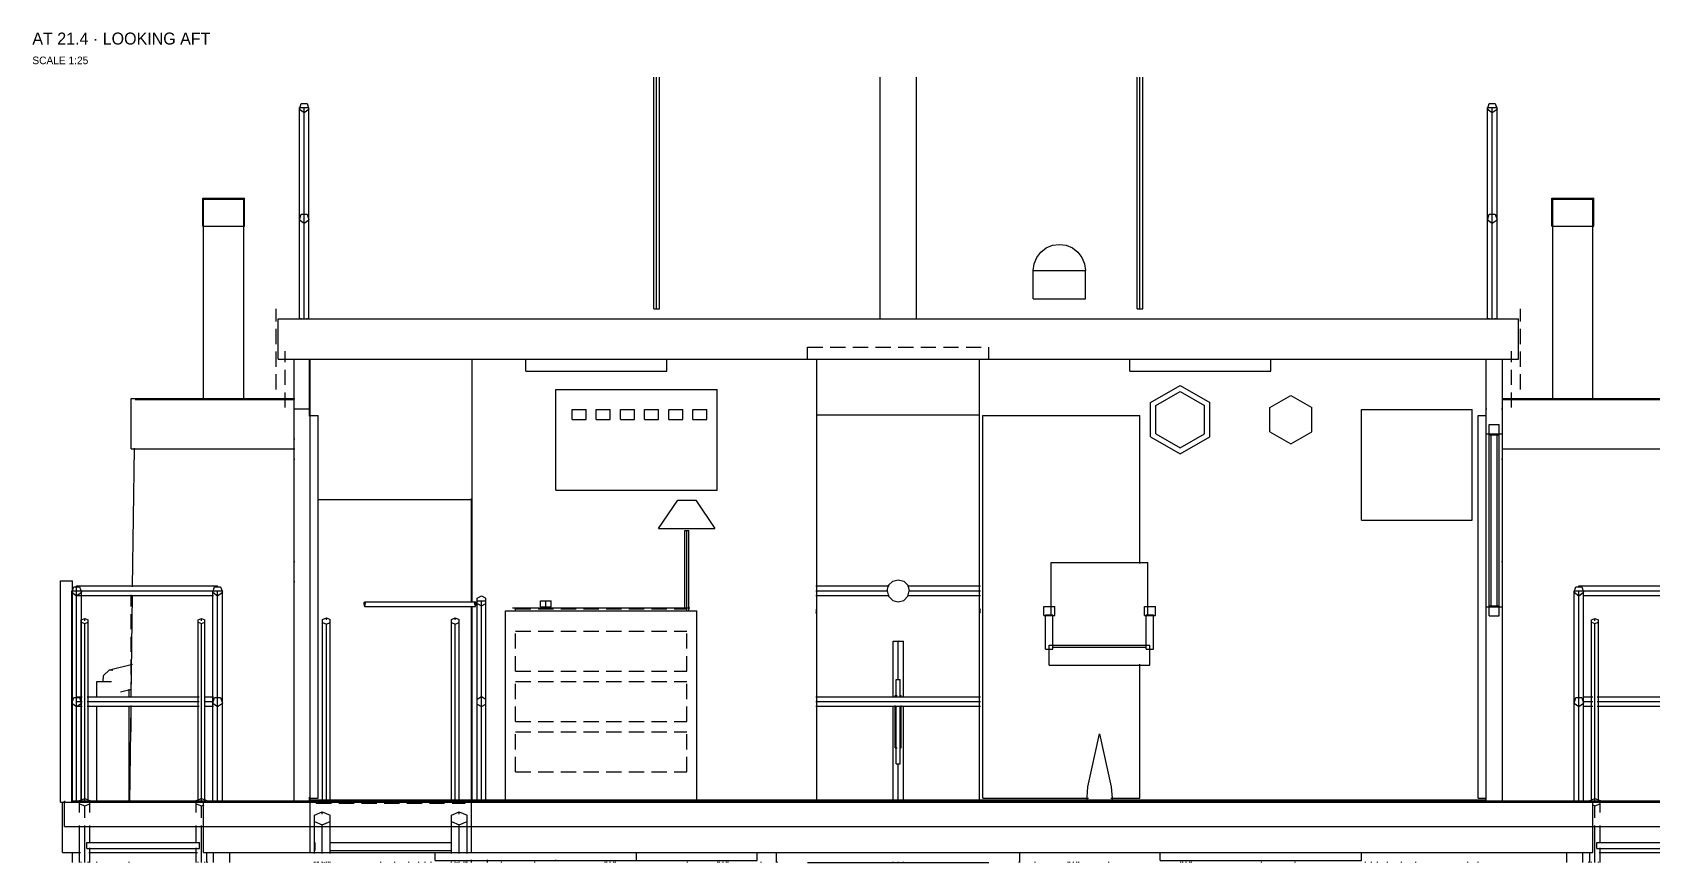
# Model space of a CAD drawing. Extents: x 5 to 836, y 5 to 589.
# Drawn here: x 230 to 551.6, y 213 to 377.9 of the extents above; entities that cross this region are included whole.
import ezdxf

# ---------------------------------------------------------------- set-up
doc = ezdxf.new("R2010")
doc.units = 0
doc.linetypes.add('DASHED', pattern=[4.5, 3, -1.5])
for name, color, linetype in [('CUT', 7, 'CONTINUOUS'), ('DETAIL', 8, 'CONTINUOUS'), ('MARKING', 4, 'DASHED'), ('OUTLINE', 7, 'CONTINUOUS'), ('TEXT', 7, 'CONTINUOUS')]:
    doc.layers.add(name, color=color, linetype=linetype)

msp = doc.modelspace()

# ---------------------------------------------------------------- linework, layer by layer
at = {"layer": 'CUT'}
for p, q in [((283.05, 362.69), (283.41, 363.81)), ((283.41, 363.81), (284.59, 363.81)), ((284.59, 363.81), (284.95, 362.69)), ((519.05, 362.69), (519.41, 363.81)), ((519.41, 363.81), (520.59, 363.81)), ((520.59, 363.81), (520.95, 362.69)), ((283.05, 362.69), (284, 362)), ((284, 362), (284.95, 362.69)), ((519.05, 362.69), (520, 362)), ((520, 362), (520.95, 362.69)), ((283.05, 340.69), (283.41, 341.81)), ((283.41, 341.81), (284.59, 341.81)), ((284.59, 341.81), (284.95, 340.69)), ((519.05, 340.69), (519.41, 341.81)), ((519.41, 341.81), (520.59, 341.81)), ((520.59, 341.81), (520.95, 340.69)), ((283.05, 340.69), (284, 340)), ((284, 340), (284.95, 340.69)), ((519.05, 340.69), (520, 340)), ((520, 340), (520.95, 340.69)), ((278.8, 313), (278.8, 321)), ((278.8, 321), (525.2, 321)), ((525.2, 313), (525.2, 321)), ((278.8, 313), (525.2, 313)), ((282, 225), (282, 313)), ((285.2, 220.2), (285.2, 313)), ((328, 310.6), (328, 313)), ((356, 310.6), (356, 313)), ((448, 310.6), (448, 313)), ((476, 310.6), (476, 313)), ((518.8, 298.16), (518.8, 313)), ((522, 298.16), (522, 313)), ((328, 310.6), (356, 310.6)), ((448, 310.6), (476, 310.6)), ((285.2, 301.8), (286.8, 301.8)), ((286.8, 225.8), (286.8, 301.8)), ((519.4, 298), (519.4, 300)), ((519.4, 300), (521.4, 300)), ((521.4, 298), (521.4, 300)), ((518.8, 298.16), (522, 298.16)), ((519.4, 298), (521.4, 298)), ((519.8, 264), (519.8, 298)), ((521, 264), (521, 298)), ((235.6, 269), (238, 269)), ((235.6, 225), (235.6, 269)), ((238, 225), (238, 269)), ((399.8, 267), (400.09, 268.1)), ((399.8, 267), (400.09, 265.9)), ((400.09, 268.1), (400.9, 268.91)), ((400.9, 268.91), (402, 269.2)), ((402, 269.2), (403.1, 268.91)), ((403.1, 268.91), (403.91, 268.1)), ((403.91, 268.1), (404.2, 267)), ((403.91, 265.9), (404.2, 267)), ((400.09, 265.9), (400.9, 265.09)), ((400.9, 265.09), (402, 264.8)), ((402, 264.8), (403.1, 265.09)), ((403.1, 265.09), (403.91, 265.9)), ((430.9, 262.1), (430.9, 263.9)), ((430.9, 263.9), (433.1, 263.9)), ((433.1, 262.1), (433.1, 263.9)), ((450.9, 263.9), (453.1, 263.9)), ((450.9, 262.1), (450.9, 263.9)), ((453.1, 262.1), (453.1, 263.9)), ((518.8, 225), (518.8, 263.84)), ((518.8, 263.84), (522, 263.84)), ((519.4, 264), (521.4, 264)), ((519.4, 262), (519.4, 264)), ((521.4, 262), (521.4, 264)), ((522, 225), (522, 263.84)), ((430.9, 262.1), (433.1, 262.1)), ((450.9, 262.1), (453.1, 262.1)), ((519.4, 262), (521.4, 262)), ((432, 252.2), (432, 256.2)), ((432, 256.2), (452, 256.2)), ((452, 252.2), (452, 256.2)), ((432, 252.2), (452, 252.2)), ((439.69, 228.08), (442, 238.6)), ((442, 238.6), (444.31, 228.08)), ((238, 225.24), (566, 225.24)), ((285.2, 225.8), (286.8, 225.8)), ((285.2, 225.48), (518.8, 225.48)), ((285.2, 225.28), (518.8, 225.28)), ((317.2, 220.2), (317.2, 225.24)), ((320.4, 225.28), (320.4, 225.48)), ((439.44, 225), (439.69, 228.08)), ((444.31, 228.08), (444.56, 225)), ((235.6, 225), (568.4, 225)), ((236.4, 220.2), (236.4, 225)), ((238, 225.04), (566, 225.04)), ((264, 215), (264, 225)), ((540, 215), (540, 225)), ((236.4, 220.2), (567.6, 220.2)), ((264, 215), (540, 215)), ((266, 213), (266, 215)), ((269.2, 213), (269.2, 215)), ((534.8, 213), (534.8, 215)), ((538, 213), (538, 215))]:
    msp.add_line(p, q, dxfattribs=at)
at = {"layer": 'DETAIL'}
for p, q in [((353.44, 323), (353.44, 369)), ((354, 323), (354, 369)), ((354.56, 323), (354.56, 369)), ((449.44, 323), (449.44, 369)), ((450, 323), (450, 369)), ((450.56, 323), (450.56, 369)), ((283.05, 362.69), (283.41, 363.81)), ((283.41, 363.81), (284.59, 363.81)), ((284.59, 363.81), (284.95, 362.69)), ((519.05, 362.69), (519.41, 363.81)), ((519.41, 363.81), (520.59, 363.81)), ((520.59, 363.81), (520.95, 362.69)), ((283.05, 363), (284.95, 363)), ((283.05, 321), (283.05, 363)), ((283.05, 362.69), (283.15, 362.61)), ((283.41, 362.86), (283.41, 363)), ((284, 321), (284, 363)), ((284.59, 362.86), (284.59, 363)), ((284.85, 362.61), (284.95, 362.69)), ((284.95, 321), (284.95, 363)), ((519.05, 363), (520.95, 363)), ((519.05, 321), (519.05, 363)), ((519.05, 362.69), (519.15, 362.61)), ((519.41, 362.86), (519.41, 363)), ((520, 321), (520, 363)), ((520.59, 362.86), (520.59, 363)), ((520.85, 362.61), (520.95, 362.69)), ((520.95, 321), (520.95, 363)), ((263.84, 345), (272.16, 345)), ((264, 344.8), (272, 344.8)), ((531.84, 345), (540.16, 345)), ((532, 344.8), (540, 344.8)), ((283.05, 340.69), (283.17, 341.06)), ((284.83, 341.06), (284.95, 340.69)), ((519.05, 340.69), (519.17, 341.06)), ((520.83, 341.06), (520.95, 340.69)), ((263.84, 339.4), (272.16, 339.4)), ((283.05, 340.69), (283.15, 340.61)), ((284.85, 340.61), (284.95, 340.69)), ((519.05, 340.69), (519.15, 340.61)), ((520.85, 340.61), (520.95, 340.69)), ((531.84, 339.4), (540.16, 339.4)), ((428.8, 330.6), (439.2, 330.6)), ((428.8, 325), (439.2, 325)), ((353.44, 323), (354.56, 323)), ((449.44, 323), (450.56, 323)), ((278.8, 313), (278.8, 321)), ((278.8, 321), (525.2, 321)), ((283.41, 321), (283.41, 321.14)), ((284.59, 321), (284.59, 321.14)), ((519.41, 321), (519.41, 321.14)), ((520.59, 321), (520.59, 321.14)), ((525.2, 313), (525.2, 321)), ((278.8, 313), (525.2, 313)), ((282, 225), (282, 313)), ((285.04, 301.67), (285.04, 313)), ((285.2, 215), (285.2, 313)), ((317.2, 312.86), (317.2, 313)), ((317.36, 264.73), (317.36, 313)), ((320.4, 312.86), (320.4, 313)), ((321.84, 312.86), (321.84, 313)), ((328, 310.6), (328, 313)), ((354.16, 312.86), (354.16, 313)), ((356, 310.6), (356, 313)), ((380.8, 312.86), (380.8, 313)), ((384, 312.86), (384, 313)), ((385.84, 225), (385.84, 313)), ((418.16, 225), (418.16, 313)), ((420, 312.86), (420, 313)), ((423.2, 312.86), (423.2, 313)), ((448, 310.6), (448, 313)), ((449.84, 312.86), (449.84, 313)), ((476, 310.6), (476, 313)), ((482.16, 312.86), (482.16, 313)), ((518.8, 225), (518.8, 313)), ((522, 225), (522, 313)), ((328, 310.6), (356, 310.6)), ((448, 310.6), (476, 310.6)), ((334, 287), (334, 307)), ((334, 307), (366, 307)), ((366, 287), (366, 307)), ((452.11, 304.4), (458, 307.8)), ((453.15, 303.8), (458, 306.6)), ((458, 307.8), (463.89, 304.4)), ((458, 306.6), (462.85, 303.8)), ((475.84, 303.4), (480, 305.8)), ((480, 305.8), (484.16, 303.4)), ((249.6, 305.2), (282.11, 305.2)), ((250.4, 305), (282.08, 305)), ((282, 303.16), (285.2, 303.16)), ((452.11, 297.6), (452.11, 304.4)), ((453.15, 298.2), (453.15, 303.8)), ((462.85, 298.2), (462.85, 303.8)), ((463.89, 297.6), (463.89, 304.4)), ((475.84, 298.6), (475.84, 303.4)), ((484.16, 298.6), (484.16, 303.4)), ((494, 281), (494, 303)), ((494, 303), (516, 303)), ((516, 281), (516, 303)), ((518.8, 303.16), (518.94, 303.16)), ((521.86, 303.16), (522, 303.16)), ((521.89, 305.2), (554.4, 305.2)), ((521.92, 305), (553.6, 305)), ((285.2, 301.8), (286.8, 301.8)), ((286.8, 225.8), (286.8, 301.8)), ((385.84, 301.96), (418.16, 301.96)), ((418.8, 301.8), (450, 301.8)), ((418.8, 225.8), (418.8, 301.8)), ((450, 272.41), (450, 301.8)), ((517.2, 225.8), (517.2, 301.8)), ((517.2, 301.8), (518.8, 301.8)), ((519.4, 300), (521.4, 300)), ((519.41, 262), (519.41, 300)), ((521.4, 262), (521.4, 300)), ((282, 297.16), (282.14, 297.16)), ((452.11, 297.6), (458, 294.2)), ((453.15, 298.2), (458, 295.4)), ((458, 295.4), (462.85, 298.2)), ((458, 294.2), (463.89, 297.6)), ((475.84, 298.6), (480, 296.2)), ((480, 296.2), (484.16, 298.6)), ((518.8, 298.16), (522, 298.16)), ((519.4, 298), (521.4, 298)), ((519.8, 264), (519.8, 298)), ((521, 264), (521, 298)), ((249.6, 295.2), (282.11, 295.2)), ((282, 293.16), (282.14, 293.16)), ((521.86, 293.16), (522, 293.16)), ((521.89, 295.2), (554.4, 295.2)), ((334, 287), (366, 287)), ((286.72, 285.16), (317.36, 285.16)), ((317.2, 264.73), (317.2, 285.3)), ((358.2, 285), (361.8, 285)), ((494, 281), (516, 281)), ((354.4, 279.4), (365.6, 279.4)), ((359.58, 279), (360.42, 279)), ((359.58, 263.28), (359.58, 279)), ((360, 263), (360, 279)), ((360.42, 263), (360.42, 279)), ((282, 272.84), (282.14, 272.84)), ((432.4, 262.05), (432.4, 272.6)), ((432.4, 272.6), (451.6, 272.6)), ((451.6, 262.05), (451.6, 272.6)), ((521.86, 272.84), (522, 272.84)), ((235.6, 269), (238, 269)), ((235.6, 225), (235.6, 269)), ((237.85, 266.69), (238.21, 267.81)), ((237.85, 267), (267.75, 267)), ((237.85, 225), (237.85, 267)), ((238, 225), (238, 269)), ((238.21, 267.81), (239.39, 267.81)), ((238.8, 267.95), (266.8, 267.95)), ((238.8, 225), (238.8, 267.95)), ((239.39, 267.81), (239.75, 266.69)), ((239.75, 225.28), (239.75, 267)), ((265.85, 266.69), (266.21, 267.81)), ((265.85, 225), (265.85, 267)), ((266.21, 267.81), (267.39, 267.81)), ((266.8, 267.68), (266.8, 267.95)), ((266.8, 225), (266.8, 267)), ((267.39, 267.81), (267.75, 266.69)), ((267.75, 225), (267.75, 267)), ((282, 268.84), (282.14, 268.84)), ((385.65, 267.95), (400.18, 267.95)), ((385.65, 267), (399.9, 267)), ((399.8, 267), (400.09, 268.1)), ((399.8, 267), (400.09, 265.9)), ((400.09, 268.1), (400.9, 268.91)), ((400.9, 268.91), (402, 269.2)), ((402, 269.2), (403.1, 268.91)), ((403.1, 268.91), (403.91, 268.1)), ((403.82, 267.95), (418.35, 267.95)), ((403.91, 268.1), (404.2, 267)), ((403.91, 265.9), (404.2, 267)), ((404.1, 267), (418.35, 267)), ((536.25, 266.69), (536.61, 267.81)), ((536.25, 267), (566.15, 267)), ((536.25, 225), (536.25, 267)), ((536.61, 267.81), (537.79, 267.81)), ((537.2, 267.95), (565.2, 267.95)), ((537.2, 267.68), (537.2, 267.95)), ((537.2, 225), (537.2, 267)), ((537.79, 267.81), (538.15, 266.69)), ((538.15, 225), (538.15, 267)), ((237.85, 266.69), (238.8, 266)), ((238.8, 266), (239.75, 266.69)), ((238.8, 266.05), (265.96, 266.05)), ((265.85, 266.69), (266.8, 266)), ((266.8, 266), (267.75, 266.69)), ((295.89, 264.24), (295.9, 264.61)), ((295.89, 264.24), (295.94, 263.95)), ((295.9, 264.61), (295.97, 264.83)), ((295.94, 263.95), (296.03, 263.89)), ((295.97, 264.83), (296.06, 264.77)), ((296.03, 263.89), (296.1, 264.11)), ((296.06, 264.77), (296.11, 264.48)), ((296.1, 264.11), (296.11, 264.48)), ((317.2, 225.28), (317.2, 263.89)), ((317.36, 225), (317.36, 263.89)), ((317.89, 264.24), (317.9, 264.61)), ((317.89, 264.24), (317.94, 263.95)), ((317.9, 264.61), (317.97, 264.83)), ((317.94, 263.95), (318.03, 263.89)), ((317.97, 264.83), (318.06, 264.77)), ((318.03, 263.89), (318.1, 264.11)), ((318.06, 264.77), (318.11, 264.48)), ((318.1, 264.11), (318.11, 264.48)), ((318.33, 265.5), (319.2, 266)), ((318.33, 225), (318.33, 265.5)), ((318.33, 265), (320.07, 265)), ((318.33, 264.5), (319.2, 264)), ((319.2, 266), (320.07, 265.5)), ((319.2, 225), (319.2, 265)), ((319.2, 264), (320.07, 264.5)), ((320.07, 225), (320.07, 265.5)), ((330.96, 265), (333.04, 265)), ((330.96, 263.8), (330.96, 265)), ((330.96, 263.8), (333.04, 263.8)), ((332, 263.8), (332, 265)), ((333.04, 263.8), (333.04, 265)), ((385.65, 266.05), (400.18, 266.05)), ((400.09, 265.9), (400.9, 265.09)), ((400.9, 265.09), (402, 264.8)), ((402, 264.8), (403.1, 265.09)), ((403.1, 265.09), (403.91, 265.9)), ((403.82, 266.05), (418.35, 266.05)), ((430.9, 262.1), (430.9, 263.9)), ((430.9, 263.9), (433.1, 263.9)), ((433.1, 262.1), (433.1, 263.9)), ((450.9, 263.9), (453.1, 263.9)), ((450.9, 262.1), (450.9, 263.9)), ((453.1, 262.1), (453.1, 263.9)), ((518.8, 263.84), (522, 263.84)), ((519.4, 264), (521.4, 264)), ((536.25, 266.69), (537.2, 266)), ((537.2, 266), (538.15, 266.69)), ((538.04, 266.05), (565.2, 266.05)), ((239.71, 261.24), (240.4, 261.47)), ((239.71, 225.29), (239.71, 261.24)), ((239.71, 260.76), (240.4, 260.53)), ((240.4, 261.05), (240.4, 261.47)), ((240.4, 261.47), (241.09, 261.24)), ((240.4, 260.53), (241.09, 260.76)), ((241.09, 225.29), (241.09, 261.24)), ((262.91, 261.24), (263.6, 261.47)), ((262.91, 225.29), (262.91, 261.24)), ((262.91, 260.76), (263.6, 260.53)), ((263.6, 261.05), (263.6, 261.47)), ((263.6, 261.47), (264.29, 261.24)), ((263.6, 260.53), (264.29, 260.76)), ((264.29, 225.29), (264.29, 261.24)), ((287.64, 261.32), (288.4, 261.63)), ((287.64, 225.29), (287.64, 261.32)), ((287.64, 260.68), (288.4, 260.37)), ((288.4, 261.21), (288.4, 261.63)), ((288.4, 261.63), (289.16, 261.32)), ((288.4, 260.37), (289.16, 260.68)), ((289.16, 225.29), (289.16, 261.32)), ((313.24, 261.32), (314, 261.63)), ((313.24, 225.29), (313.24, 261.32)), ((313.24, 260.68), (314, 260.37)), ((314, 261.21), (314, 261.63)), ((314, 261.63), (314.76, 261.32)), ((314, 260.37), (314.76, 260.68)), ((314.76, 225.29), (314.76, 261.32)), ((324, 225), (324, 263)), ((324, 263), (362, 263)), ((362, 225), (362, 263)), ((385.64, 263.38), (385.75, 263.32)), ((385.64, 262.62), (385.75, 262.68)), ((385.75, 262.68), (385.75, 263.32)), ((418.25, 263.32), (418.36, 263.38)), ((418.25, 262.68), (418.25, 263.32)), ((418.25, 262.68), (418.36, 262.62)), ((430.9, 262.1), (433.1, 262.1)), ((431.28, 262.2), (432.72, 262.2)), ((450.9, 262.1), (453.1, 262.1)), ((451.28, 262.2), (452.72, 262.2)), ((519.4, 262), (521.4, 262)), ((539.71, 261.24), (540.4, 261.47)), ((539.71, 225.29), (539.71, 261.24)), ((539.71, 260.76), (540.4, 260.53)), ((540.4, 261.05), (540.4, 261.47)), ((540.4, 261.47), (541.09, 261.24)), ((540.4, 260.53), (541.09, 260.76)), ((541.09, 225.29), (541.09, 261.24)), ((240.4, 225.29), (240.4, 260.53)), ((263.6, 225.29), (263.6, 260.53)), ((288.4, 225.3), (288.4, 260.37)), ((314, 225.3), (314, 260.37)), ((540.4, 225.29), (540.4, 260.53)), ((400.96, 257.02), (402, 257.04)), ((400.96, 245.81), (400.96, 257.02)), ((400.96, 256.98), (402, 256.96)), ((402, 249.21), (402, 257.04)), ((402, 257.04), (403.04, 257.02)), ((402, 256.96), (403.04, 256.98)), ((403.04, 245.81), (403.04, 257.02)), ((431.28, 255.4), (432.72, 255.4)), ((432, 252.2), (432, 255.51)), ((432.68, 255.8), (451.32, 255.8)), ((451.28, 255.4), (452.72, 255.4)), ((452, 252.2), (452, 255.51)), ((244.12, 250.18), (245.31, 251.3)), ((245.31, 251.3), (245.98, 251.2)), ((432, 252.2), (452, 252.2)), ((450, 225.8), (450, 252.39)), ((242.8, 249), (245.73, 249)), ((244.06, 248.93), (244.12, 250.18)), ((401.6, 245.93), (401.6, 249.4)), ((401.6, 249.4), (402.4, 249.4)), ((402.4, 245.93), (402.4, 249.4)), ((237.85, 244.69), (238.21, 245.81)), ((237.85, 244.69), (238.8, 244)), ((238.21, 245.81), (239.39, 245.81)), ((238.8, 245.95), (239.92, 245.95)), ((238.8, 245), (239.92, 245)), ((238.8, 244), (239.75, 244.69)), ((239.39, 245.81), (239.75, 244.69)), ((240.9, 245.95), (263.16, 245.95)), ((240.9, 245), (263.16, 245)), ((264.14, 245.95), (265.96, 245.95)), ((264.14, 245), (265.96, 245)), ((265.85, 244.69), (266.21, 245.81)), ((265.85, 244.69), (266.8, 244)), ((266.21, 245.81), (267.39, 245.81)), ((266.8, 244), (267.75, 244.69)), ((267.39, 245.81), (267.75, 244.69)), ((318.33, 245.5), (319.2, 246)), ((318.33, 244.5), (319.2, 244)), ((319.2, 246), (320.07, 245.5)), ((319.2, 244), (320.07, 244.5)), ((385.65, 245.95), (418.35, 245.95)), ((385.65, 245), (418.35, 245)), ((401.4, 245.82), (401.4, 246.2)), ((402.6, 245.82), (402.6, 246.2)), ((536.25, 244.69), (536.61, 245.81)), ((536.25, 244.69), (537.2, 244)), ((536.61, 245.81), (537.79, 245.81)), ((537.2, 244), (538.15, 244.69)), ((537.79, 245.81), (538.15, 244.69)), ((538.04, 245.95), (540, 245.95)), ((538.04, 245), (540, 245)), ((540.84, 245.95), (563.1, 245.95)), ((540.84, 245), (563.1, 245)), ((238.8, 244.05), (239.92, 244.05)), ((240.9, 244.05), (263.16, 244.05)), ((264.14, 244.05), (265.96, 244.05)), ((385.65, 244.05), (418.35, 244.05)), ((400.96, 225.29), (400.96, 244.16)), ((401.4, 235.8), (401.4, 244.18)), ((401.6, 232.6), (401.6, 244.12)), ((402.4, 232.6), (402.4, 244.12)), ((402.6, 235.8), (402.6, 244.18)), ((403.04, 225.29), (403.04, 244.16)), ((538.04, 244.05), (540, 244.05)), ((540.84, 244.05), (563.1, 244.05)), ((401.6, 232.6), (402.4, 232.6)), ((402, 225.3), (402, 232.71)), ((239.36, 225.35), (240.4, 225.71)), ((239.36, 222.98), (239.36, 225.35)), ((240.4, 225.71), (241.44, 225.35)), ((241.44, 222.98), (241.44, 225.35)), ((262.56, 225.35), (263.6, 225.71)), ((262.56, 222.98), (262.56, 225.35)), ((263.6, 225.71), (264.64, 225.35)), ((264.64, 225), (264.64, 225.35)), ((285.04, 225.28), (285.04, 225.98)), ((285.2, 225.8), (286.8, 225.8)), ((418.8, 225.8), (439.79, 225.8)), ((444.26, 225.8), (450, 225.8)), ((517.2, 225.8), (518.8, 225.8)), ((539.36, 225.35), (540.4, 225.71)), ((539.36, 225), (539.36, 225.35)), ((540.4, 225.71), (541.44, 225.35)), ((541.44, 222.98), (541.44, 225.35)), ((235.6, 225), (568.4, 225)), ((236, 215), (236, 225)), ((236.4, 220.2), (236.4, 225)), ((239.36, 224.65), (240.4, 224.29)), ((240.4, 224.29), (241.44, 224.65)), ((240.4, 221.92), (240.4, 224.29)), ((262.56, 224.65), (263.6, 224.29)), ((263.6, 224.29), (264.12, 224.47)), ((263.6, 221.92), (263.6, 224.29)), ((264, 215), (264, 225)), ((286.04, 222.44), (287.6, 223.07)), ((286.04, 214.8), (286.04, 222.44)), ((287.6, 222.65), (287.6, 223.07)), ((287.6, 223.07), (289.16, 222.44)), ((289.16, 214.8), (289.16, 222.44)), ((313.24, 222.44), (314.8, 223.07)), ((313.24, 214.8), (313.24, 222.44)), ((314.8, 222.65), (314.8, 223.07)), ((314.8, 223.07), (316.36, 222.44)), ((316.36, 214.8), (316.36, 222.44)), ((317.2, 214.87), (317.2, 225)), ((539.88, 224.47), (540.4, 224.29)), ((540, 215), (540, 225)), ((540.4, 224.29), (541.44, 224.65)), ((540.4, 221.92), (540.4, 224.29)), ((236.4, 220.2), (264.09, 220.2)), ((239.36, 213), (239.36, 220.36)), ((240.4, 213), (240.4, 220.39)), ((241.44, 216.88), (241.44, 220.36)), ((262.56, 216.88), (262.56, 220.36)), ((263.6, 213), (263.6, 220.39)), ((285.2, 220.2), (286.18, 220.2)), ((286.04, 221.16), (287.6, 220.53)), ((287.6, 220.53), (289.16, 221.16)), ((287.6, 214.81), (287.6, 220.53)), ((289.11, 220.2), (313.29, 220.2)), ((313.24, 221.16), (314.8, 220.53)), ((314.8, 220.53), (316.36, 221.16)), ((314.8, 214.81), (314.8, 220.53)), ((316.22, 220.2), (317.2, 220.2)), ((539.89, 220.2), (567.6, 220.2)), ((540.4, 213), (540.4, 220.39)), ((541.44, 216.88), (541.44, 220.36)), ((240.8, 217), (263.2, 217)), ((240.8, 215.8), (240.8, 217)), ((240.8, 215.8), (263.2, 215.8)), ((241.44, 213), (241.44, 215.91)), ((262.56, 213), (262.56, 215.91)), ((263.2, 215.8), (263.2, 217)), ((286.2, 215.4), (286.2, 217)), ((289.13, 217), (313.27, 217)), ((540.8, 217), (563.2, 217)), ((540.8, 215.8), (540.8, 217)), ((540.8, 215.8), (563.2, 215.8)), ((541.44, 213), (541.44, 215.91)), ((236, 215), (239.54, 215)), ((238, 213), (238, 215)), ((239.71, 213), (239.71, 213.14)), ((241.09, 213), (241.09, 213.14)), ((241.2, 213), (241.2, 213.13)), ((241.22, 215), (262.78, 215)), ((262.91, 213), (262.91, 213.14)), ((264, 215), (540, 215)), ((264.29, 213), (264.29, 213.14)), ((264.64, 213), (264.64, 215.08)), ((266, 213), (266, 215)), ((269.2, 213), (269.2, 215)), ((286.04, 213), (286.04, 213.14)), ((286.2, 213), (286.2, 213.13)), ((286.64, 213), (286.64, 213.13)), ((287.6, 213), (287.6, 213.14)), ((287.64, 213), (287.64, 213.14)), ((288.4, 213), (288.4, 213.14)), ((288.84, 213), (288.84, 213.13)), ((289.13, 215.4), (313.27, 215.4)), ((289.16, 213), (289.16, 213.14)), ((302, 213), (302, 213.13)), ((306.79, 213), (306.79, 213.13)), ((308, 213), (308, 213.13)), ((309.21, 213), (309.21, 213.13)), ((310, 213.4), (310, 215)), ((310, 213.4), (374, 213.4)), ((313.24, 213), (313.24, 213.14)), ((314, 213), (314, 213.14)), ((314.76, 213), (314.76, 213.14)), ((314.8, 213), (314.8, 213.14)), ((315.76, 213), (315.76, 213.13)), ((316.2, 213), (316.2, 213.13)), ((316.36, 213), (316.36, 213.14)), ((317.2, 213), (317.2, 213.53)), ((320.4, 214.87), (320.4, 215)), ((320.4, 213), (320.4, 213.53)), ((323.16, 213), (323.16, 213.13)), ((329.84, 213), (329.84, 213.13)), ((334, 213.4), (334, 213.53)), ((343.76, 213), (343.76, 213.14)), ((344.11, 213), (344.11, 213.14)), ((344.8, 213), (344.8, 213.14)), ((345.49, 213), (345.49, 213.14)), ((345.84, 213), (345.84, 213.14)), ((350, 213.4), (350, 215)), ((360.16, 213), (360.16, 213.13)), ((366.16, 213), (366.16, 213.14)), ((366.51, 213), (366.51, 213.14)), ((367.2, 213), (367.2, 213.14)), ((367.89, 213), (367.89, 213.14)), ((368.24, 213), (368.24, 213.14)), ((374, 213.4), (374, 215)), ((374.8, 213), (374.8, 213.13)), ((377.84, 213), (377.84, 215)), ((378, 213), (378, 213.13)), ((384, 213), (420, 213)), ((400.96, 213), (400.96, 213.14)), ((402, 213), (402, 213.14)), ((403.04, 213), (403.04, 213.14)), ((426, 213), (426, 213.13)), ((426.16, 213), (426.16, 215)), ((429.2, 213), (429.2, 213.13)), ((435.76, 213), (435.76, 213.14)), ((436.11, 213), (436.11, 213.14)), ((436.8, 213), (436.8, 213.14)), ((437.49, 213), (437.49, 213.14)), ((437.84, 213), (437.84, 213.14)), ((443.84, 213), (443.84, 213.13)), ((454, 213.4), (454, 215)), ((454, 213.4), (494, 213.4)), ((458.16, 213), (458.16, 213.14)), ((458.51, 213), (458.51, 213.14)), ((459.2, 213), (459.2, 213.14)), ((459.89, 213), (459.89, 213.14)), ((460.24, 213), (460.24, 213.14)), ((474.16, 213), (474.16, 213.13)), ((480.84, 213), (480.84, 213.13)), ((494, 213.4), (494, 215)), ((494.79, 213), (494.79, 213.13)), ((496, 213), (496, 213.13)), ((497.21, 213), (497.21, 213.13)), ((502, 213), (502, 213.13)), ((515.16, 213), (515.16, 213.13)), ((534.8, 213), (534.8, 215)), ((538, 213), (538, 215)), ((539.36, 213), (539.36, 215.08)), ((539.71, 213), (539.71, 213.14)), ((541.09, 213), (541.09, 213.14)), ((541.22, 215), (562.78, 215))]:
    msp.add_line(p, q, dxfattribs=at)
at = {"layer": 'MARKING'}
for p, q in [((278.4, 307), (278.4, 323)), ((525.6, 307), (525.6, 323)), ((384, 315.4), (420, 315.4)), ((384, 312.88), (384, 315.4)), ((420, 312.88), (420, 315.4)), ((280.2, 303.4), (280.2, 314.6)), ((523.8, 303.4), (523.8, 314.6)), ((337.2, 301), (337.2, 303)), ((337.2, 303), (340, 303)), ((340, 301), (340, 303)), ((342, 303), (344.8, 303)), ((342, 301), (342, 303)), ((344.8, 301), (344.8, 303)), ((346.8, 303), (349.6, 303)), ((346.8, 301), (346.8, 303)), ((349.6, 301), (349.6, 303)), ((351.6, 303), (354.4, 303)), ((351.6, 301), (351.6, 303)), ((354.4, 301), (354.4, 303)), ((356.4, 303), (359.2, 303)), ((356.4, 301), (356.4, 303)), ((359.2, 301), (359.2, 303)), ((361.2, 303), (364, 303)), ((361.2, 301), (361.2, 303)), ((364, 301), (364, 303)), ((337.2, 301), (340, 301)), ((342, 301), (344.8, 301)), ((346.8, 301), (349.6, 301)), ((351.6, 301), (354.4, 301)), ((356.4, 301), (359.2, 301)), ((361.2, 301), (364, 301)), ((249.6, 245.86), (249.6, 266.16)), ((326, 263), (326, 263.4)), ((326, 263.4), (360, 263.4)), ((326, 263), (360, 263)), ((360, 263), (360, 263.4)), ((326, 251), (326, 259)), ((326, 259), (360, 259)), ((360, 251), (360, 259)), ((326, 251), (360, 251)), ((326, 241), (326, 249)), ((326, 249), (360, 249)), ((360, 241), (360, 249)), ((249.6, 239), (249.6, 244.18)), ((326, 241), (360, 241)), ((326, 231), (326, 239)), ((326, 239), (360, 239)), ((360, 231), (360, 239)), ((326, 231), (360, 231)), ((236.4, 225.2), (236.54, 225.2)), ((236.4, 225.04), (236.4, 225.2)), ((237.94, 225.2), (239.48, 225.2)), ((238, 225.24), (282.13, 225.24)), ((238, 225.04), (238, 225.24)), ((241.3, 225.2), (262.7, 225.2)), ((264.4, 225.2), (282, 225.2)), ((264.4, 225.04), (264.4, 225.2)), ((282, 225.04), (282, 225.2)), ((285.06, 225.24), (318.6, 225.24)), ((285.2, 225.48), (324.18, 225.48)), ((285.2, 225.28), (285.2, 225.48)), ((285.2, 225.28), (324.18, 225.28)), ((285.2, 225.04), (285.2, 225.24)), ((317.2, 225.04), (317.2, 225.24)), ((319.86, 225.24), (324.2, 225.24)), ((320.4, 225.28), (320.4, 225.48)), ((361.81, 225.48), (439.47, 225.48)), ((361.81, 225.28), (439.47, 225.28)), ((361.84, 225.24), (439.5, 225.24)), ((385.67, 225.32), (418.33, 225.32)), ((444.5, 225.48), (518.8, 225.48)), ((444.5, 225.28), (518.8, 225.28)), ((444.54, 225.24), (518.98, 225.24)), ((518.8, 225.28), (518.8, 225.48)), ((521.92, 225.24), (566, 225.24)), ((522, 225.04), (522, 225.2)), ((522, 225.2), (539.6, 225.2)), ((539.6, 225.04), (539.6, 225.2)), ((541.3, 225.2), (562.7, 225.2)), ((236.4, 225.04), (236.54, 225.04)), ((237.94, 225.04), (282.13, 225.04)), ((285.2, 225.04), (318.6, 225.04)), ((286.4, 224.8), (286.4, 225.12)), ((286.4, 225.12), (316, 225.12)), ((286.4, 224.8), (316, 224.8)), ((316, 224.8), (316, 225.12)), ((319.86, 225.04), (324.2, 225.04)), ((361.84, 225.04), (439.5, 225.04)), ((444.54, 225.04), (518.98, 225.04)), ((521.92, 225.04), (566.06, 225.04)), ((264.8, 213), (264.8, 213.14)), ((539.2, 213), (539.2, 213.14))]:
    msp.add_line(p, q, dxfattribs=at)
at = {"layer": 'OUTLINE'}
for p, q in [((398.4, 321), (398.4, 369)), ((405.6, 321), (405.6, 369)), ((263.84, 339.4), (263.84, 345)), ((264, 305.09), (264, 344.8)), ((272, 305.09), (272, 344.8)), ((272.16, 339.4), (272.16, 345)), ((531.84, 339.4), (531.84, 345)), ((532, 305.09), (532, 344.8)), ((540, 305.09), (540, 344.8)), ((540.16, 339.4), (540.16, 345)), ((430.32, 334.28), (431.4, 335.1)), ((431.4, 335.1), (432.65, 335.62)), ((432.65, 335.62), (434, 335.8)), ((434, 335.8), (435.35, 335.62)), ((435.35, 335.62), (436.6, 335.1)), ((436.6, 335.1), (437.68, 334.28)), ((428.8, 330.6), (428.98, 331.95)), ((428.98, 331.95), (429.5, 333.2)), ((429.5, 333.2), (430.32, 334.28)), ((437.68, 334.28), (438.5, 333.2)), ((438.5, 333.2), (439.02, 331.95)), ((439.02, 331.95), (439.2, 330.6)), ((428.8, 325), (428.8, 330.6)), ((428.8, 330.6), (439.2, 330.6)), ((439.2, 325), (439.2, 330.6)), ((249.6, 295.2), (249.6, 305.2)), ((249.91, 267.81), (250.27, 295.35)), ((354.4, 279.4), (358.2, 285)), ((361.8, 285), (365.6, 279.4)), ((249.63, 245.86), (249.89, 266.13)), ((295.97, 264.83), (317.97, 264.83)), ((296.03, 263.89), (318.03, 263.89)), ((325.4, 263.6), (360.6, 263.6)), ((431.28, 255.4), (431.28, 262.2)), ((432.72, 255.4), (432.72, 262.2)), ((451.28, 255.4), (451.28, 262.2)), ((452.72, 255.4), (452.72, 262.2)), ((245.31, 251.3), (249.92, 252.45)), ((242.8, 245.93), (242.8, 249)), ((247.5, 246.91), (249.67, 247.45)), ((249.2, 245.93), (249.2, 247.47)), ((401.4, 246.2), (401.8, 246.2)), ((402.33, 246.2), (402.6, 246.2)), ((242.8, 225.14), (242.8, 244.12)), ((249.2, 225.14), (249.2, 244.12)), ((249.36, 225.02), (249.61, 244.18)), ((401.4, 235.8), (401.8, 235.8)), ((402.33, 235.8), (402.6, 235.8)), ((242.8, 213), (242.8, 213.14)), ((249.2, 213), (249.2, 213.14)), ((249.2, 213), (249.2, 213.14)), ((286.8, 213.14), (286.8, 213)), ((288, 213), (288, 213.1)), ((299.2, 213), (299.2, 213.14)), ((304.8, 213), (304.8, 213.14)), ((314.4, 213), (314.4, 213.1)), ((499.2, 213), (499.2, 213.14)), ((504.8, 213), (504.8, 213.14)), ((517.2, 213), (517.2, 213.14))]:
    msp.add_line(p, q, dxfattribs=at)

# ---------------------------------------------------------------- texts
at = {"layer": 'TEXT'}
for s, height, p in [('AT 21.4 · LOOKING AFT', 2.38, (230, 375.5)), ('SCALE 1:25', 1.51, (230, 371.6))]:
    msp.add_text(s, height=height, dxfattribs=at).set_placement(p)

doc.saveas('drawing.dxf')
